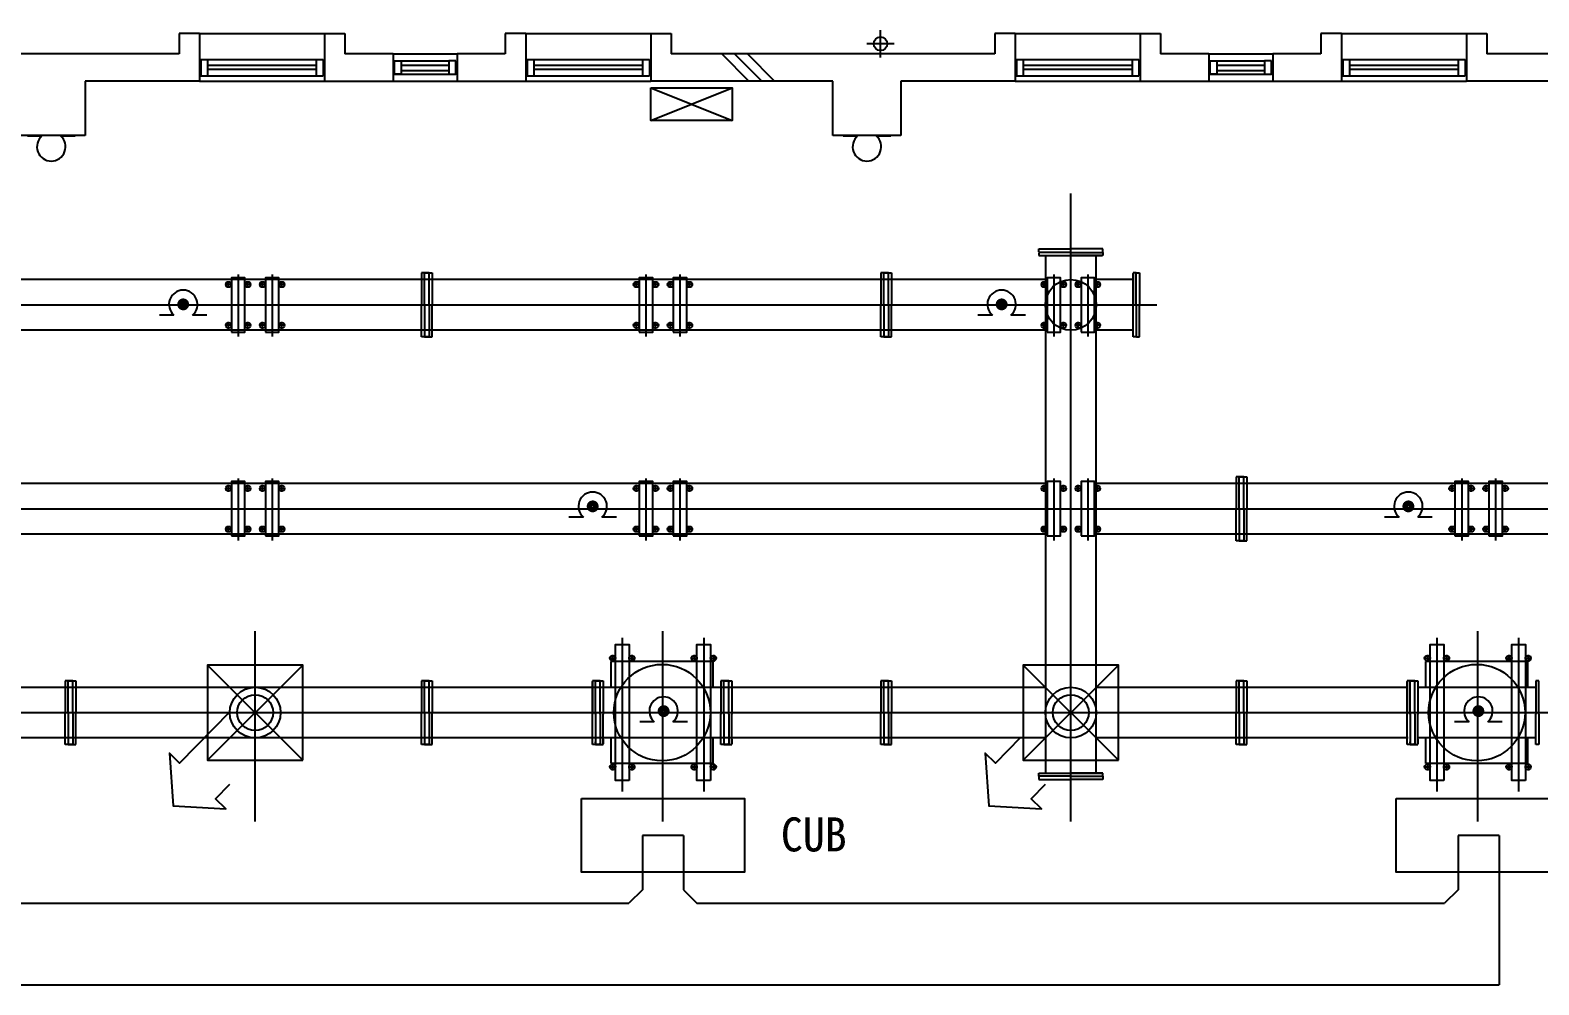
# Model space of a CAD drawing. Header units: millimetres. Extents: x 3254 to 63565, y -370693 to -326973.
# Drawn here: x 41210 to 52308, y -357035 to -350010 of the extents above; entities that cross this region are included whole.
import ezdxf
from ezdxf.enums import TextEntityAlignment as Align

# ---------------------------------------------------------------- set-up
doc = ezdxf.new("R2010")
doc.units = ezdxf.units.MM
doc.layers.add('TZ-BASE', color=253, linetype='Continuous')
doc.styles.get("Standard").update_dxf_attribs({"font": 'GulimChe.ttf'})

msp = doc.modelspace()

# ---------------------------------------------------------------- linework, layer by layer
at = {"layer": 'TZ-BASE'}
for p, q in [((47465.1, -350209.8), (47465.1, -350009.8)), ((42455.1, -350034.8), (42305.1, -350034.8)), ((42305.1, -350034.8), (42305.1, -350184.8)), ((42455.1, -350034.8), (43375.1, -350034.8)), ((42455.1, -350034.8), (42455.1, -350384.8)), ((43375.1, -350034.8), (43375.1, -350384.8)), ((43375.1, -350034.8), (43525.1, -350034.8)), ((43525.1, -350034.8), (43525.1, -350184.8)), ((44855.1, -350034.8), (44705.1, -350034.8)), ((44705.1, -350034.8), (44705.1, -350184.8)), ((44855.1, -350034.8), (45775.1, -350034.8)), ((44855.1, -350034.8), (44855.1, -350384.8)), ((45775.1, -350034.8), (45775.1, -350384.8)), ((45775.1, -350034.8), (45925.1, -350034.8)), ((45925.1, -350034.8), (45925.1, -350184.8)), ((47565.1, -350109.8), (47365.1, -350109.8)), ((48455.1, -350034.8), (48305.1, -350034.8)), ((48305.1, -350034.8), (48305.1, -350184.8)), ((48455.1, -350034.8), (49375.1, -350034.8)), ((48455.1, -350034.8), (48455.1, -350384.8)), ((49375.1, -350034.8), (49375.1, -350384.8)), ((49375.1, -350034.8), (49525.1, -350034.8)), ((49525.1, -350034.8), (49525.1, -350184.8)), ((50855.1, -350034.8), (50705.1, -350034.8)), ((50705.1, -350034.8), (50705.1, -350184.8)), ((50855.1, -350034.8), (51775.1, -350034.8)), ((50855.1, -350034.8), (50855.1, -350384.8)), ((51775.1, -350034.8), (51775.1, -350384.8)), ((51775.1, -350034.8), (51925.1, -350034.8)), ((51925.1, -350034.8), (51925.1, -350184.8)), ((42305.1, -350184.8), (39925.1, -350184.8)), ((42465.1, -350226.4), (43365.1, -350226.4)), ((42465.1, -350226.4), (42465.1, -350346.4)), ((42515.1, -350226.4), (42515.1, -350346.4)), ((43315.1, -350226.4), (43315.1, -350346.4)), ((43365.1, -350226.4), (43365.1, -350346.4)), ((43880.1, -350184.8), (43525.1, -350184.8)), ((43880.1, -350184.8), (44350.1, -350184.8)), ((43880.1, -350184.8), (43880.1, -350384.8)), ((43890.1, -350234.8), (44290.1, -350234.8)), ((44705.1, -350184.8), (44350.1, -350184.8)), ((44350.1, -350184.8), (44350.1, -350384.8)), ((44865.1, -350226.4), (45765.1, -350226.4)), ((44865.1, -350226.4), (44865.1, -350346.4)), ((44915.1, -350226.4), (44915.1, -350346.4)), ((45715.1, -350226.4), (45715.1, -350346.4)), ((45765.1, -350226.4), (45765.1, -350346.4)), ((48305.1, -350184.8), (45925.1, -350184.8)), ((46296.9, -350184.8), (46496.9, -350384.8)), ((46391.2, -350184.8), (46591.2, -350384.8)), ((46485.5, -350184.8), (46685.5, -350384.8)), ((48465.1, -350226.4), (49365.1, -350226.4)), ((48465.1, -350226.4), (48465.1, -350346.4)), ((48515.1, -350226.4), (48515.1, -350346.4)), ((49315.1, -350226.4), (49315.1, -350346.4)), ((49365.1, -350226.4), (49365.1, -350346.4)), ((49880.1, -350184.8), (49525.1, -350184.8)), ((49880.1, -350184.8), (50350.1, -350184.8)), ((49880.1, -350184.8), (49880.1, -350384.8)), ((49890.1, -350234.8), (50290.1, -350234.8)), ((50705.1, -350184.8), (50350.1, -350184.8)), ((50350.1, -350184.8), (50350.1, -350384.8)), ((50865.1, -350226.4), (51765.1, -350226.4)), ((50865.1, -350226.4), (50865.1, -350346.4)), ((50915.1, -350226.4), (50915.1, -350346.4)), ((51715.1, -350226.4), (51715.1, -350346.4)), ((51765.1, -350226.4), (51765.1, -350346.4)), ((54305.1, -350184.8), (51925.1, -350184.8)), ((42465.1, -350346.4), (43365.1, -350346.4)), ((42515.1, -350268), (43315.1, -350268)), ((42515.1, -350298), (43315.1, -350298)), ((43890.1, -350334.8), (44290.1, -350334.8)), ((43940.1, -350268.2), (44290.1, -350268.2)), ((43940.1, -350306.5), (44290.1, -350306.5)), ((44865.1, -350346.4), (45765.1, -350346.4)), ((44915.1, -350268), (45715.1, -350268)), ((44915.1, -350298), (45715.1, -350298)), ((48465.1, -350346.4), (49365.1, -350346.4)), ((48515.1, -350268), (49315.1, -350268)), ((48515.1, -350298), (49315.1, -350298)), ((49890.1, -350334.8), (50290.1, -350334.8)), ((49940.1, -350268.2), (50290.1, -350268.2)), ((49940.1, -350306.5), (50290.1, -350306.5)), ((50865.1, -350346.4), (51765.1, -350346.4)), ((50915.1, -350268), (51715.1, -350268)), ((50915.1, -350298), (51715.1, -350298)), ((41615.1, -350384.8), (41615.1, -350784.8)), ((42455.1, -350384.8), (41615.1, -350384.8)), ((42455.1, -350384.8), (43375.1, -350384.8)), ((43375.1, -350384.8), (43880.1, -350384.8)), ((43880.1, -350384.8), (44350.1, -350384.8)), ((44350.1, -350384.8), (44855.1, -350384.8)), ((44855.1, -350384.8), (45775.1, -350384.8)), ((47115.1, -350384.8), (45775.1, -350384.8)), ((45775.1, -350674.8), (46375.1, -350434.8)), ((45775.1, -350434.8), (46375.1, -350674.8)), ((47115.1, -350784.8), (47115.1, -350384.8)), ((47615.1, -350384.8), (47615.1, -350784.8)), ((48455.1, -350384.8), (47615.1, -350384.8)), ((48455.1, -350384.8), (49375.1, -350384.8)), ((49375.1, -350384.8), (49880.1, -350384.8)), ((49880.1, -350384.8), (50350.1, -350384.8)), ((50350.1, -350384.8), (50855.1, -350384.8)), ((50855.1, -350384.8), (51775.1, -350384.8)), ((53115.1, -350384.8), (51775.1, -350384.8)), ((41615.1, -350784.8), (41115.1, -350784.8)), ((41190.1, -350788), (41296.6, -350788)), ((41433.6, -350788), (41540.1, -350788)), ((47615.1, -350784.8), (47115.1, -350784.8)), ((47190.1, -350788), (47296.6, -350788)), ((47433.6, -350788), (47540.1, -350788)), ((47433.6, -350788), (47540.1, -350788)), ((48865.1, -355834), (48865.1, -351211.8)), ((48630.1, -351642.1), (48630.1, -351620.1)), ((48630.1, -351620.1), (48865.1, -351620.1)), ((48630.1, -351645.1), (48630.1, -351667.1)), ((48630.1, -351667.1), (48865.1, -351667.1)), ((48630.1, -351667.1), (48865.1, -351667.1)), ((48662.2, -351645.1), (48631.1, -351645.1)), ((48865.1, -351645.1), (48631.1, -351645.1)), ((48635.1, -351667.1), (48865.1, -351667.1)), ((48679.1, -351667.1), (48679.1, -355477.4)), ((49100.1, -351620.1), (48865.1, -351620.1)), ((48865.1, -351645.1), (49099.1, -351645.1)), ((49100.1, -351667.1), (48865.1, -351667.1)), ((48865.1, -351667.1), (49095.1, -351667.1)), ((49051.1, -355477.4), (49051.1, -351667.1)), ((49051.1, -351667.1), (49095.1, -351667.1)), ((49068, -351645.1), (49099.1, -351645.1)), ((49100.1, -351645.1), (49100.1, -351620.1)), ((49100.1, -351645.1), (49100.1, -351667.1)), ((48679.1, -351845.6), (31370.4, -351845.6)), ((42695, -351881.6), (42644.4, -351881.6)), ((42669.7, -351906.9), (42669.7, -351856.3)), ((42740.1, -351807.7), (42740.1, -352265.1)), ((42835.8, -351881.6), (42785.2, -351881.6)), ((42810.5, -351906.9), (42810.5, -351856.3)), ((42945, -351881.6), (42894.4, -351881.6)), ((42919.7, -351906.9), (42919.7, -351856.3)), ((42990.1, -351807.7), (42990.1, -352265.1)), ((43085.8, -351881.6), (43035.2, -351881.6)), ((43060.5, -351906.9), (43060.5, -351856.3)), ((44110.1, -351796.6), (44088.1, -351796.6)), ((44088.1, -351796.6), (44088.1, -352031.6)), ((44110.1, -351806.6), (44110.1, -351797.6)), ((44110.1, -352031.6), (44110.1, -351797.6)), ((44144.1, -351796.6), (44111.1, -351796.6)), ((44111.1, -351796.6), (44144.1, -351796.6)), ((44111.1, -351796.6), (44144.1, -351796.6)), ((44144.1, -351796.6), (44111.1, -351796.6)), ((44145.1, -351796.6), (44167.1, -351796.6)), ((44145.1, -351806.6), (44145.1, -351797.6)), ((44145.1, -352031.6), (44145.1, -351797.6)), ((44167.1, -351796.6), (44167.1, -352031.6)), ((45695, -351881.6), (45644.4, -351881.6)), ((45669.7, -351906.9), (45669.7, -351856.3)), ((45740.1, -351807.7), (45740.1, -352265.1)), ((45835.8, -351881.6), (45785.2, -351881.6)), ((45810.5, -351906.9), (45810.5, -351856.3)), ((45945, -351881.6), (45894.4, -351881.6)), ((45919.7, -351906.9), (45919.7, -351856.3)), ((45990.1, -351807.7), (45990.1, -352265.1)), ((46085.8, -351881.6), (46035.2, -351881.6)), ((46060.5, -351906.9), (46060.5, -351856.3)), ((47489.4, -351796.6), (47467.4, -351796.6)), ((47467.4, -351796.6), (47467.4, -352031.6)), ((47489.4, -351806.6), (47489.4, -351797.6)), ((47489.4, -352031.6), (47489.4, -351797.6)), ((47523.4, -351796.6), (47490.4, -351796.6)), ((47490.4, -351796.6), (47523.4, -351796.6)), ((47490.4, -351796.6), (47523.4, -351796.6)), ((47523.4, -351796.6), (47490.4, -351796.6)), ((47524.4, -351796.6), (47546.4, -351796.6)), ((47524.4, -351806.6), (47524.4, -351797.6)), ((47524.4, -352031.6), (47524.4, -351797.6)), ((47546.4, -351796.6), (47546.4, -352031.6)), ((48695, -351881.6), (48644.4, -351881.6)), ((48669.7, -351906.9), (48669.7, -351856.3)), ((48740.1, -351807.7), (48740.1, -352265.1)), ((48835.8, -351881.6), (48785.2, -351881.6)), ((48810.5, -351906.9), (48810.5, -351856.3)), ((48945, -351881.6), (48894.4, -351881.6)), ((48919.7, -351906.9), (48919.7, -351856.3)), ((48990.1, -351807.7), (48990.1, -352265.1)), ((49085.8, -351881.6), (49035.2, -351881.6)), ((49324.1, -351845.6), (49051.1, -351845.6)), ((49060.5, -351906.9), (49060.5, -351856.3)), ((49324.1, -351796.6), (49324.1, -352031.6)), ((49346.1, -351796.6), (49324.1, -351796.6)), ((49324.1, -352031.6), (49324.1, -351801.6)), ((49324.1, -351845.6), (49324.1, -351801.6)), ((49346.1, -351796.6), (49371.1, -351796.6)), ((49346.1, -352031.6), (49346.1, -351797.6)), ((49346.1, -351828.7), (49346.1, -351797.6)), ((49371.1, -351796.6), (49371.1, -352031.6)), ((12165.1, -352031.6), (49498, -352031.6)), ((42267.3, -352107.2), (42160.8, -352107.2)), ((42510.8, -352107.2), (42404.3, -352107.2)), ((44088.1, -352266.6), (44088.1, -352031.6)), ((44110.1, -352031.6), (44110.1, -352265.6)), ((44145.1, -352031.6), (44145.1, -352265.6)), ((44167.1, -352266.6), (44167.1, -352031.6)), ((47467.4, -352266.6), (47467.4, -352031.6)), ((47489.4, -352031.6), (47489.4, -352265.6)), ((47524.4, -352031.6), (47524.4, -352265.6)), ((47546.4, -352266.6), (47546.4, -352031.6)), ((48287.7, -352107.2), (48181.2, -352107.2)), ((48531.2, -352107.2), (48424.7, -352107.2)), ((49324.1, -352266.6), (49324.1, -352031.6)), ((49324.1, -352266.6), (49324.1, -352031.6)), ((49324.1, -352261.6), (49324.1, -352031.6)), ((49346.1, -352031.6), (49346.1, -352265.6)), ((49371.1, -352266.6), (49371.1, -352031.6)), ((48679.1, -352217.6), (31370.4, -352217.6)), ((42695, -352181.6), (42644.4, -352181.6)), ((42669.7, -352206.9), (42669.7, -352156.3)), ((42835.8, -352181.6), (42785.2, -352181.6)), ((42810.5, -352206.9), (42810.5, -352156.3)), ((42945, -352181.6), (42894.4, -352181.6)), ((42919.7, -352206.9), (42919.7, -352156.3)), ((43085.8, -352181.6), (43035.2, -352181.6)), ((43060.5, -352206.9), (43060.5, -352156.3)), ((45695, -352181.6), (45644.4, -352181.6)), ((45669.7, -352206.9), (45669.7, -352156.3)), ((45835.8, -352181.6), (45785.2, -352181.6)), ((45810.5, -352206.9), (45810.5, -352156.3)), ((45945, -352181.6), (45894.4, -352181.6)), ((45919.7, -352206.9), (45919.7, -352156.3)), ((46085.8, -352181.6), (46035.2, -352181.6)), ((46060.5, -352206.9), (46060.5, -352156.3)), ((48695, -352181.6), (48644.4, -352181.6)), ((48669.7, -352206.9), (48669.7, -352156.3)), ((48835.8, -352181.6), (48785.2, -352181.6)), ((48810.5, -352206.9), (48810.5, -352156.3)), ((48945, -352181.6), (48894.4, -352181.6)), ((48919.7, -352206.9), (48919.7, -352156.3)), ((49085.8, -352181.6), (49035.2, -352181.6)), ((49324.1, -352217.6), (49051.1, -352217.6)), ((49060.5, -352206.9), (49060.5, -352156.3)), ((44110.1, -352266.6), (44088.1, -352266.6)), ((44110.1, -352256.6), (44110.1, -352265.6)), ((44110.1, -352256.6), (44110.1, -352265.6)), ((44144.1, -352266.6), (44111.1, -352266.6)), ((44111.1, -352266.6), (44144.1, -352266.6)), ((44111.1, -352266.6), (44144.1, -352266.6)), ((44144.1, -352266.6), (44111.1, -352266.6)), ((44145.1, -352256.6), (44145.1, -352265.6)), ((44145.1, -352266.6), (44167.1, -352266.6)), ((47489.4, -352266.6), (47467.4, -352266.6)), ((47489.4, -352256.6), (47489.4, -352265.6)), ((47489.4, -352256.6), (47489.4, -352265.6)), ((47523.4, -352266.6), (47490.4, -352266.6)), ((47490.4, -352266.6), (47523.4, -352266.6)), ((47490.4, -352266.6), (47523.4, -352266.6)), ((47523.4, -352266.6), (47490.4, -352266.6)), ((47524.4, -352256.6), (47524.4, -352265.6)), ((47524.4, -352266.6), (47546.4, -352266.6)), ((49346.1, -352266.6), (49324.1, -352266.6)), ((49346.1, -352234.6), (49346.1, -352265.6)), ((49349.1, -352266.6), (49371.1, -352266.6)), ((42740.1, -353307.7), (42740.1, -353765.1)), ((42990.1, -353307.7), (42990.1, -353765.1)), ((45740.1, -353307.7), (45740.1, -353765.1)), ((45990.1, -353307.7), (45990.1, -353765.1)), ((48740.1, -353307.7), (48740.1, -353765.1)), ((48990.1, -353307.7), (48990.1, -353765.1)), ((50103.3, -353296.6), (50081.3, -353296.6)), ((50081.3, -353296.6), (50081.3, -353531.6)), ((50103.3, -353306.6), (50103.3, -353297.6)), ((50103.3, -353531.6), (50103.3, -353297.6)), ((50137.3, -353296.6), (50104.3, -353296.6)), ((50104.3, -353296.6), (50137.3, -353296.6)), ((50104.3, -353296.6), (50137.3, -353296.6)), ((50137.3, -353296.6), (50104.3, -353296.6)), ((50138.3, -353296.6), (50160.3, -353296.6)), ((50138.3, -353306.6), (50138.3, -353297.6)), ((50138.3, -353531.6), (50138.3, -353297.6)), ((50160.3, -353296.6), (50160.3, -353531.6)), ((51740.1, -353307.7), (51740.1, -353765.1)), ((51990.1, -353307.7), (51990.1, -353765.1)), ((48679.1, -353345.6), (37370.4, -353345.6)), ((42695, -353381.6), (42644.4, -353381.6)), ((42669.7, -353406.9), (42669.7, -353356.3)), ((42835.8, -353381.6), (42785.2, -353381.6)), ((42810.5, -353406.9), (42810.5, -353356.3)), ((42945, -353381.6), (42894.4, -353381.6)), ((42919.7, -353406.9), (42919.7, -353356.3)), ((43085.8, -353381.6), (43035.2, -353381.6)), ((43060.5, -353406.9), (43060.5, -353356.3)), ((45695, -353381.6), (45644.4, -353381.6)), ((45669.7, -353406.9), (45669.7, -353356.3)), ((45835.8, -353381.6), (45785.2, -353381.6)), ((45810.5, -353406.9), (45810.5, -353356.3)), ((45945, -353381.6), (45894.4, -353381.6)), ((45919.7, -353406.9), (45919.7, -353356.3)), ((46085.8, -353381.6), (46035.2, -353381.6)), ((46060.5, -353406.9), (46060.5, -353356.3)), ((48695, -353381.6), (48644.4, -353381.6)), ((48669.7, -353406.9), (48669.7, -353356.3)), ((48835.8, -353381.6), (48785.2, -353381.6)), ((48810.5, -353406.9), (48810.5, -353356.3)), ((48945, -353381.6), (48894.4, -353381.6)), ((48919.7, -353406.9), (48919.7, -353356.3)), ((49085.8, -353381.6), (49035.2, -353381.6)), ((54679.1, -353345.6), (49051.1, -353345.6)), ((49060.5, -353406.9), (49060.5, -353356.3)), ((51695, -353381.6), (51644.4, -353381.6)), ((51669.7, -353406.9), (51669.7, -353356.3)), ((51835.8, -353381.6), (51785.2, -353381.6)), ((51810.5, -353406.9), (51810.5, -353356.3)), ((51945, -353381.6), (51894.4, -353381.6)), ((51919.7, -353406.9), (51919.7, -353356.3)), ((52085.8, -353381.6), (52035.2, -353381.6)), ((52060.5, -353406.9), (52060.5, -353356.3)), ((18120.2, -353531.6), (55478.5, -353531.6)), ((50081.3, -353766.6), (50081.3, -353531.6)), ((50103.3, -353531.6), (50103.3, -353765.6)), ((50138.3, -353531.6), (50138.3, -353765.6)), ((50160.3, -353766.6), (50160.3, -353531.6)), ((42669.7, -353706.9), (42669.7, -353656.3)), ((42810.5, -353706.9), (42810.5, -353656.3)), ((42919.7, -353706.9), (42919.7, -353656.3)), ((43060.5, -353706.9), (43060.5, -353656.3)), ((45279.4, -353593.6), (45172.9, -353593.6)), ((45522.9, -353593.6), (45416.4, -353593.6)), ((45669.7, -353706.9), (45669.7, -353656.3)), ((45810.5, -353706.9), (45810.5, -353656.3)), ((45919.7, -353706.9), (45919.7, -353656.3)), ((46060.5, -353706.9), (46060.5, -353656.3)), ((48669.7, -353706.9), (48669.7, -353656.3)), ((48810.5, -353706.9), (48810.5, -353656.3)), ((48919.7, -353706.9), (48919.7, -353656.3)), ((49060.5, -353706.9), (49060.5, -353656.3)), ((51279.4, -353593.6), (51172.9, -353593.6)), ((51522.9, -353593.6), (51416.4, -353593.6)), ((51669.7, -353706.9), (51669.7, -353656.3)), ((51810.5, -353706.9), (51810.5, -353656.3)), ((51919.7, -353706.9), (51919.7, -353656.3)), ((52060.5, -353706.9), (52060.5, -353656.3)), ((48679.1, -353717.6), (37370.4, -353717.6)), ((42695, -353681.6), (42644.4, -353681.6)), ((42835.8, -353681.6), (42785.2, -353681.6)), ((42945, -353681.6), (42894.4, -353681.6)), ((43085.8, -353681.6), (43035.2, -353681.6)), ((45695, -353681.6), (45644.4, -353681.6)), ((45835.8, -353681.6), (45785.2, -353681.6)), ((45945, -353681.6), (45894.4, -353681.6)), ((46085.8, -353681.6), (46035.2, -353681.6)), ((48695, -353681.6), (48644.4, -353681.6)), ((48835.8, -353681.6), (48785.2, -353681.6)), ((48945, -353681.6), (48894.4, -353681.6)), ((49085.8, -353681.6), (49035.2, -353681.6)), ((54679.1, -353717.6), (49051.1, -353717.6)), ((50103.3, -353766.6), (50081.3, -353766.6)), ((50103.3, -353756.6), (50103.3, -353765.6)), ((50103.3, -353756.6), (50103.3, -353765.6)), ((50137.3, -353766.6), (50104.3, -353766.6)), ((50104.3, -353766.6), (50137.3, -353766.6)), ((50104.3, -353766.6), (50137.3, -353766.6)), ((50137.3, -353766.6), (50104.3, -353766.6)), ((50138.3, -353756.6), (50138.3, -353765.6)), ((50138.3, -353766.6), (50160.3, -353766.6)), ((51695, -353681.6), (51644.4, -353681.6)), ((51835.8, -353681.6), (51785.2, -353681.6)), ((51945, -353681.6), (51894.4, -353681.6)), ((52085.8, -353681.6), (52035.2, -353681.6)), ((42865.1, -355834), (42865.1, -354432.8)), ((45865.1, -355834), (45865.1, -354432.8)), ((51858.4, -355834), (51858.4, -354432.8)), ((45565.1, -354481.6), (45565.1, -355611.7)), ((46165.1, -354481.6), (46165.1, -355611.7)), ((51558.4, -354481.6), (51558.4, -355611.7)), ((52158.4, -354481.6), (52158.4, -355611.7)), ((45469.4, -354631.6), (45520, -354631.6)), ((46233.4, -354656.6), (45483.4, -354656.6)), ((45483.4, -354845.6), (45483.4, -354656.6)), ((45494.7, -354606.3), (45494.7, -354656.9)), ((45610.2, -354631.6), (45660.8, -354631.6)), ((45635.5, -354606.3), (45635.5, -354656.9)), ((46069.4, -354631.6), (46120, -354631.6)), ((46094.7, -354606.3), (46094.7, -354656.9)), ((46210.2, -354631.6), (46260.8, -354631.6)), ((46233.4, -354845.6), (46233.4, -354656.6)), ((46235.5, -354606.3), (46235.5, -354656.9)), ((51462.6, -354631.6), (51513.3, -354631.6)), ((52226.6, -354656.6), (51476.6, -354656.6)), ((51476.6, -354845.6), (51476.6, -354656.6)), ((51488, -354606.3), (51488, -354656.9)), ((51603.5, -354631.6), (51654.1, -354631.6)), ((51628.8, -354606.3), (51628.8, -354656.9)), ((52062.6, -354631.6), (52113.3, -354631.6)), ((52088, -354606.3), (52088, -354656.9)), ((52203.5, -354631.6), (52254.1, -354631.6)), ((52226.6, -354845.6), (52226.6, -354656.6)), ((52228.8, -354606.3), (52228.8, -354656.9)), ((43215.1, -354681.6), (42515.1, -355381.6)), ((43215.1, -355381.6), (42515.1, -354681.6)), ((43215.1, -354681.6), (42515.1, -355381.6)), ((43215.1, -355381.6), (42515.1, -354681.6)), ((49215.1, -354681.6), (48515.1, -355381.6)), ((49215.1, -355381.6), (48515.1, -354681.6)), ((49215.1, -354681.6), (48515.1, -355381.6)), ((49215.1, -355381.6), (48515.1, -354681.6)), ((48679.1, -354845.6), (40370.4, -354845.6)), ((41489.4, -354796.6), (41467.4, -354796.6)), ((41467.4, -354796.6), (41467.4, -355031.6)), ((41489.4, -354806.6), (41489.4, -354797.6)), ((41489.4, -355031.6), (41489.4, -354797.6)), ((41523.4, -354796.6), (41490.4, -354796.6)), ((41490.4, -354796.6), (41523.4, -354796.6)), ((41490.4, -354796.6), (41523.4, -354796.6)), ((41523.4, -354796.6), (41490.4, -354796.6)), ((41524.4, -354796.6), (41546.4, -354796.6)), ((41524.4, -354806.6), (41524.4, -354797.6)), ((41524.4, -355031.6), (41524.4, -354797.6)), ((41546.4, -354796.6), (41546.4, -355031.6)), ((44110.1, -354796.6), (44088.1, -354796.6)), ((44088.1, -354796.6), (44088.1, -355031.6)), ((44110.1, -354806.6), (44110.1, -354797.6)), ((44110.1, -355031.6), (44110.1, -354797.6)), ((44144.1, -354796.6), (44111.1, -354796.6)), ((44111.1, -354796.6), (44144.1, -354796.6)), ((44111.1, -354796.6), (44144.1, -354796.6)), ((44144.1, -354796.6), (44111.1, -354796.6)), ((44145.1, -354796.6), (44167.1, -354796.6)), ((44145.1, -354806.6), (44145.1, -354797.6)), ((44145.1, -355031.6), (44145.1, -354797.6)), ((44167.1, -354796.6), (44167.1, -355031.6)), ((45346.4, -354796.6), (45346.4, -355042.1)), ((45368.4, -354796.6), (45346.4, -354796.6)), ((45346.4, -355042.1), (45346.4, -354801.6)), ((45368.4, -354806.6), (45368.4, -354797.6)), ((45368.4, -355042.1), (45368.4, -354797.6)), ((45402.4, -354796.6), (45369.4, -354796.6)), ((45369.4, -354796.6), (45402.4, -354796.6)), ((45403.4, -354796.6), (45425.4, -354796.6)), ((45403.4, -354839.2), (45403.4, -354797.6)), ((45403.4, -354797.6), (45403.4, -354806.6)), ((45403.4, -354797.6), (45403.4, -354806.6)), ((45403.4, -355042.1), (45403.4, -354797.6)), ((45425.4, -354796.6), (45425.4, -355042.1)), ((45425.4, -354801.6), (45425.4, -355042.1)), ((46291.4, -354845.6), (45425.4, -354845.6)), ((46313.4, -354796.6), (46291.4, -354796.6)), ((46291.4, -354796.6), (46291.4, -355042.1)), ((46313.4, -354806.6), (46313.4, -354797.6)), ((46313.4, -355042.1), (46313.4, -354797.6)), ((46314.4, -354796.6), (46347.4, -354796.6)), ((46347.4, -354796.6), (46314.4, -354796.6)), ((46348.4, -354796.6), (46370.4, -354796.6)), ((46348.4, -354797.6), (46348.4, -354806.6)), ((46348.4, -354797.6), (46348.4, -354806.6)), ((46348.4, -354839.2), (46348.4, -354797.6)), ((46348.4, -355042.1), (46348.4, -354797.6)), ((46370.4, -354796.6), (46370.4, -355042.1)), ((46370.4, -354796.6), (46370.4, -355042.1)), ((46370.4, -354801.6), (46370.4, -355042.1)), ((47489.4, -354796.6), (47467.4, -354796.6)), ((47467.4, -354796.6), (47467.4, -355031.6)), ((47489.4, -354806.6), (47489.4, -354797.6)), ((47489.4, -355031.6), (47489.4, -354797.6)), ((47523.4, -354796.6), (47490.4, -354796.6)), ((47490.4, -354796.6), (47523.4, -354796.6)), ((47490.4, -354796.6), (47523.4, -354796.6)), ((47523.4, -354796.6), (47490.4, -354796.6)), ((47524.4, -354796.6), (47546.4, -354796.6)), ((47524.4, -354806.6), (47524.4, -354797.6)), ((47524.4, -355031.6), (47524.4, -354797.6)), ((47546.4, -354796.6), (47546.4, -355031.6)), ((51346.4, -354845.6), (49051.1, -354845.6)), ((50103.3, -354796.6), (50081.3, -354796.6)), ((50081.3, -354796.6), (50081.3, -355031.6)), ((50103.3, -354806.6), (50103.3, -354797.6)), ((50103.3, -355031.6), (50103.3, -354797.6)), ((50137.3, -354796.6), (50104.3, -354796.6)), ((50104.3, -354796.6), (50137.3, -354796.6)), ((50104.3, -354796.6), (50137.3, -354796.6)), ((50137.3, -354796.6), (50104.3, -354796.6)), ((50138.3, -354796.6), (50160.3, -354796.6)), ((50138.3, -354806.6), (50138.3, -354797.6)), ((50138.3, -355031.6), (50138.3, -354797.6)), ((50160.3, -354796.6), (50160.3, -355031.6)), ((51339.6, -354796.6), (51339.6, -355042.1)), ((51361.6, -354796.6), (51339.6, -354796.6)), ((51339.6, -355042.1), (51339.6, -354801.6)), ((51361.6, -354806.6), (51361.6, -354797.6)), ((51361.6, -355042.1), (51361.6, -354797.6)), ((51395.6, -354796.6), (51362.6, -354796.6)), ((51362.6, -354796.6), (51395.6, -354796.6)), ((51396.6, -354796.6), (51418.6, -354796.6)), ((51396.6, -354839.2), (51396.6, -354797.6)), ((51396.6, -354797.6), (51396.6, -354806.6)), ((51396.6, -354797.6), (51396.6, -354806.6)), ((51396.6, -355042.1), (51396.6, -354797.6)), ((51418.6, -354796.6), (51418.6, -355042.1)), ((51418.6, -354801.6), (51418.6, -355042.1)), ((52284.6, -354845.6), (51418.6, -354845.6)), ((52306.6, -354796.6), (52284.6, -354796.6)), ((52284.6, -354796.6), (52284.6, -355042.1)), ((52306.6, -354806.6), (52306.6, -354797.6)), ((52306.6, -355042.1), (52306.6, -354797.6)), ((12165.1, -355031.6), (55478.5, -355031.6)), ((41467.4, -355266.6), (41467.4, -355031.6)), ((41489.4, -355031.6), (41489.4, -355265.6)), ((41524.4, -355031.6), (41524.4, -355265.6)), ((41546.4, -355266.6), (41546.4, -355031.6)), ((42600.3, -355031.6), (43140, -355031.6)), ((44088.1, -355266.6), (44088.1, -355031.6)), ((44110.1, -355031.6), (44110.1, -355265.6)), ((44145.1, -355031.6), (44145.1, -355265.6)), ((44167.1, -355266.6), (44167.1, -355031.6)), ((45346.4, -355256.1), (45346.4, -355031.6)), ((45346.4, -355266.6), (45346.4, -355042.1)), ((45368.4, -355031.6), (45368.4, -355255.1)), ((45368.4, -355042.1), (45368.4, -355265.6)), ((45403.4, -355042.1), (45403.4, -355265.6)), ((45425.4, -355266.6), (45425.4, -355042.1)), ((45425.4, -355266.6), (45425.4, -355042.1)), ((45801.2, -355100.2), (45694.7, -355100.2)), ((46044.7, -355100.2), (45938.2, -355100.2)), ((46291.4, -355266.6), (46291.4, -355042.1)), ((46313.4, -355042.1), (46313.4, -355265.6)), ((46348.4, -355042.1), (46348.4, -355265.6)), ((46370.4, -355266.6), (46370.4, -355042.1)), ((47467.4, -355266.6), (47467.4, -355031.6)), ((47489.4, -355031.6), (47489.4, -355265.6)), ((47524.4, -355031.6), (47524.4, -355265.6)), ((47546.4, -355266.6), (47546.4, -355031.6)), ((48600.3, -355031.6), (49140, -355031.6)), ((50081.3, -355266.6), (50081.3, -355031.6)), ((50103.3, -355031.6), (50103.3, -355265.6)), ((50138.3, -355031.6), (50138.3, -355265.6)), ((50160.3, -355266.6), (50160.3, -355031.6)), ((51339.6, -355256.1), (51339.6, -355031.6)), ((51339.6, -355266.6), (51339.6, -355042.1)), ((51361.6, -355031.6), (51361.6, -355255.1)), ((51361.6, -355042.1), (51361.6, -355265.6)), ((51396.6, -355042.1), (51396.6, -355265.6)), ((51418.6, -355266.6), (51418.6, -355042.1)), ((51418.6, -355266.6), (51418.6, -355042.1)), ((51794.5, -355100.2), (51688, -355100.2)), ((52038, -355100.2), (51931.5, -355100.2)), ((52284.6, -355266.6), (52284.6, -355042.1)), ((52306.6, -355042.1), (52306.6, -355265.6)), ((48679.1, -355217.6), (40370.4, -355217.6)), ((46291.4, -355217.6), (45425.4, -355217.6)), ((45425.4, -355227.1), (45425.4, -355261.6)), ((45483.4, -355406.6), (45483.4, -355217.6)), ((46233.4, -355406.6), (46233.4, -355217.6)), ((46370.4, -355227.1), (46370.4, -355261.6)), ((51346.4, -355217.6), (49051.1, -355217.6)), ((52284.6, -355217.6), (51418.6, -355217.6)), ((51418.6, -355227.1), (51418.6, -355261.6)), ((51476.6, -355406.6), (51476.6, -355217.6)), ((52226.6, -355406.6), (52226.6, -355217.6)), ((41489.4, -355266.6), (41467.4, -355266.6)), ((41489.4, -355256.6), (41489.4, -355265.6)), ((41489.4, -355256.6), (41489.4, -355265.6)), ((41523.4, -355266.6), (41490.4, -355266.6)), ((41490.4, -355266.6), (41523.4, -355266.6)), ((41490.4, -355266.6), (41523.4, -355266.6)), ((41523.4, -355266.6), (41490.4, -355266.6)), ((41524.4, -355256.6), (41524.4, -355265.6)), ((41524.4, -355266.6), (41546.4, -355266.6)), ((44110.1, -355266.6), (44088.1, -355266.6)), ((44110.1, -355256.6), (44110.1, -355265.6)), ((44110.1, -355256.6), (44110.1, -355265.6)), ((44144.1, -355266.6), (44111.1, -355266.6)), ((44111.1, -355266.6), (44144.1, -355266.6)), ((44111.1, -355266.6), (44144.1, -355266.6)), ((44144.1, -355266.6), (44111.1, -355266.6)), ((44145.1, -355256.6), (44145.1, -355265.6)), ((44145.1, -355266.6), (44167.1, -355266.6)), ((45368.4, -355266.6), (45346.4, -355266.6)), ((45368.4, -355234.5), (45368.4, -355255.1)), ((45368.4, -355246.1), (45368.4, -355255.1)), ((45368.4, -355255.1), (45368.4, -355246.1)), ((45368.4, -355256.6), (45368.4, -355265.6)), ((45402.4, -355266.6), (45369.4, -355266.6)), ((45369.4, -355266.6), (45402.4, -355266.6)), ((45403.4, -355234.5), (45403.4, -355265.6)), ((45403.4, -355265.6), (45403.4, -355256.6)), ((45403.4, -355265.6), (45403.4, -355256.6)), ((45403.4, -355266.6), (45425.4, -355266.6)), ((46313.4, -355266.6), (46291.4, -355266.6)), ((46313.4, -355256.6), (46313.4, -355265.6)), ((46314.4, -355266.6), (46347.4, -355266.6)), ((46347.4, -355266.6), (46314.4, -355266.6)), ((46348.4, -355245), (46348.4, -355265.6)), ((46348.4, -355265.6), (46348.4, -355256.6)), ((46348.4, -355265.6), (46348.4, -355256.6)), ((46348.4, -355266.6), (46370.4, -355266.6)), ((47489.4, -355266.6), (47467.4, -355266.6)), ((47489.4, -355256.6), (47489.4, -355265.6)), ((47489.4, -355256.6), (47489.4, -355265.6)), ((47523.4, -355266.6), (47490.4, -355266.6)), ((47490.4, -355266.6), (47523.4, -355266.6)), ((47490.4, -355266.6), (47523.4, -355266.6)), ((47523.4, -355266.6), (47490.4, -355266.6)), ((47524.4, -355256.6), (47524.4, -355265.6)), ((47524.4, -355266.6), (47546.4, -355266.6)), ((50103.3, -355266.6), (50081.3, -355266.6)), ((50103.3, -355256.6), (50103.3, -355265.6)), ((50103.3, -355256.6), (50103.3, -355265.6)), ((50137.3, -355266.6), (50104.3, -355266.6)), ((50104.3, -355266.6), (50137.3, -355266.6)), ((50104.3, -355266.6), (50137.3, -355266.6)), ((50137.3, -355266.6), (50104.3, -355266.6)), ((50138.3, -355256.6), (50138.3, -355265.6)), ((50138.3, -355266.6), (50160.3, -355266.6)), ((51361.6, -355266.6), (51339.6, -355266.6)), ((51361.6, -355234.5), (51361.6, -355255.1)), ((51361.6, -355246.1), (51361.6, -355255.1)), ((51361.6, -355255.1), (51361.6, -355246.1)), ((51361.6, -355256.6), (51361.6, -355265.6)), ((51395.6, -355266.6), (51362.6, -355266.6)), ((51362.6, -355266.6), (51395.6, -355266.6)), ((51396.6, -355234.5), (51396.6, -355265.6)), ((51396.6, -355265.6), (51396.6, -355256.6)), ((51396.6, -355265.6), (51396.6, -355256.6)), ((51396.6, -355266.6), (51418.6, -355266.6)), ((52306.6, -355266.6), (52284.6, -355266.6)), ((52306.6, -355256.6), (52306.6, -355265.6)), ((45469.4, -355431.6), (45520, -355431.6)), ((46233.4, -355406.6), (45483.4, -355406.6)), ((45494.7, -355406.3), (45494.7, -355456.9)), ((45610.2, -355431.6), (45660.8, -355431.6)), ((45635.5, -355406.3), (45635.5, -355456.9)), ((46069.4, -355431.6), (46120, -355431.6)), ((46094.7, -355406.3), (46094.7, -355456.9)), ((46210.2, -355431.6), (46260.8, -355431.6)), ((46235.5, -355406.3), (46235.5, -355456.9)), ((51462.6, -355431.6), (51513.3, -355431.6)), ((52226.6, -355406.6), (51476.6, -355406.6)), ((51488, -355406.3), (51488, -355456.9)), ((51603.5, -355431.6), (51654.1, -355431.6)), ((51628.8, -355406.3), (51628.8, -355456.9)), ((52062.6, -355431.6), (52113.3, -355431.6)), ((52088, -355406.3), (52088, -355456.9)), ((52203.5, -355431.6), (52254.1, -355431.6)), ((52228.8, -355406.3), (52228.8, -355456.9)), ((48630.1, -355499.4), (48630.1, -355477.4)), ((48630.1, -355477.4), (48865.1, -355477.4)), ((48630.1, -355477.4), (48865.1, -355477.4)), ((48630.1, -355502.4), (48630.1, -355524.4)), ((48630.1, -355524.4), (48865.1, -355524.4)), ((48662.2, -355499.4), (48631.1, -355499.4)), ((48865.1, -355499.4), (48631.1, -355499.4)), ((48635.1, -355477.4), (48865.1, -355477.4)), ((49100.1, -355477.4), (48865.1, -355477.4)), ((48865.1, -355477.4), (49095.1, -355477.4)), ((48865.1, -355499.4), (49099.1, -355499.4)), ((49100.1, -355524.4), (48865.1, -355524.4)), ((49051.1, -355477.4), (49095.1, -355477.4)), ((49068, -355499.4), (49099.1, -355499.4)), ((49100.1, -355499.4), (49100.1, -355477.4)), ((49100.1, -355499.4), (49100.1, -355524.4)), ((45715.1, -355934.8), (45715.1, -356334.8)), ((46015.1, -355934.8), (45715.1, -355934.8)), ((46015.1, -355934.8), (46015.1, -356334.8)), ((51715.1, -355934.8), (51715.1, -356334.8)), ((52015.1, -355934.8), (51715.1, -355934.8)), ((52015.1, -355934.8), (52015.1, -357034.8)), ((45715.1, -356334.8), (45615, -356434.8)), ((46015.1, -356334.8), (46114.4, -356434.8)), ((51715.1, -356334.8), (51615, -356434.8)), ((40114.4, -356434.8), (45615, -356434.8)), ((46114.4, -356434.8), (51615, -356434.8)), ((17141.6, -357034.8), (52015.1, -357034.8))]:
    msp.add_line(p, q, dxfattribs=at)
for points in [[(43890.1, -350234.8), (43940.1, -350234.8), (43940.1, -350334.8), (43890.1, -350334.8)], [(44340.1, -350234.8), (44290.1, -350234.8), (44290.1, -350334.8), (44340.1, -350334.8)], [(49890.1, -350234.8), (49940.1, -350234.8), (49940.1, -350334.8), (49890.1, -350334.8)], [(50340.1, -350234.8), (50290.1, -350234.8), (50290.1, -350334.8), (50340.1, -350334.8)], [(45775.1, -350434.8), (46375.1, -350434.8), (46375.1, -350674.8), (45775.1, -350674.8)], [(42690.1, -352231.6), (42790.1, -352231.6), (42790.1, -351831.6), (42690.1, -351831.6)], [(42940.1, -352231.6), (43040.1, -352231.6), (43040.1, -351831.6), (42940.1, -351831.6)], [(45690.1, -352231.6), (45790.1, -352231.6), (45790.1, -351831.6), (45690.1, -351831.6)], [(45940.1, -352231.6), (46040.1, -352231.6), (46040.1, -351831.6), (45940.1, -351831.6)], [(48690.1, -352231.6), (48790.1, -352231.6), (48790.1, -351831.6), (48690.1, -351831.6)], [(48940.1, -352231.6), (49040.1, -352231.6), (49040.1, -351831.6), (48940.1, -351831.6)], [(42690.1, -353731.6), (42790.1, -353731.6), (42790.1, -353331.6), (42690.1, -353331.6)], [(42940.1, -353731.6), (43040.1, -353731.6), (43040.1, -353331.6), (42940.1, -353331.6)], [(45690.1, -353731.6), (45790.1, -353731.6), (45790.1, -353331.6), (45690.1, -353331.6)], [(45940.1, -353731.6), (46040.1, -353731.6), (46040.1, -353331.6), (45940.1, -353331.6)], [(48690.1, -353731.6), (48790.1, -353731.6), (48790.1, -353331.6), (48690.1, -353331.6)], [(48940.1, -353731.6), (49040.1, -353731.6), (49040.1, -353331.6), (48940.1, -353331.6)], [(51690.1, -353731.6), (51790.1, -353731.6), (51790.1, -353331.6), (51690.1, -353331.6)], [(51940.1, -353731.6), (52040.1, -353731.6), (52040.1, -353331.6), (51940.1, -353331.6)], [(45615.1, -355531.6), (45515.1, -355531.6), (45515.1, -354531.6), (45615.1, -354531.6)], [(46215.1, -355531.6), (46115.1, -355531.6), (46115.1, -354531.6), (46215.1, -354531.6)], [(51608.4, -355531.6), (51508.4, -355531.6), (51508.4, -354531.6), (51608.4, -354531.6)], [(52208.4, -355531.6), (52108.4, -355531.6), (52108.4, -354531.6), (52208.4, -354531.6)], [(43215.1, -355381.6), (43215.1, -354681.6), (42515.1, -354681.6), (42515.1, -355381.6)], [(43215.1, -355381.6), (43215.1, -354681.6), (42515.1, -354681.6), (42515.1, -355381.6)], [(49215.1, -355381.6), (49215.1, -354681.6), (48515.1, -354681.6), (48515.1, -355381.6)], [(49215.1, -355381.6), (49215.1, -354681.6), (48515.1, -354681.6), (48515.1, -355381.6)], [(45265.1, -355664.8), (46465.1, -355664.8), (46465.1, -356204.8), (45265.1, -356204.8)], [(51258.4, -355664.8), (52458.4, -355664.8), (52458.4, -356204.8), (51258.4, -356204.8)]]:
    msp.add_lwpolyline(points, close=True, dxfattribs=at)
at = {"layer": 'TZ-BASE', "const_width": 41.4}
for points in [[(42312.8, -352027.7, -1), (42358.8, -352027.7, -1)], [(48333.2, -352027.7, -1), (48379.2, -352027.7, -1)], [(45324.9, -353514, -1), (45370.9, -353514, -1)], [(51324.9, -353514, -1), (51370.9, -353514, -1)], [(45846.7, -355020.6, -1), (45892.7, -355020.6, -1)], [(51840, -355020.6, -1), (51885.9, -355020.6, -1)]]:
    msp.add_lwpolyline(points, format="xyb", close=True, dxfattribs=at)
at = {"layer": 'TZ-BASE'}
for points in [[(42679.1, -355027.1), (42309.8, -355402.8), (42234.2, -355329.3), (42262.8, -355717.2), (42649.3, -355740.2), (42573.7, -355666.7), (42679.1, -355558.5)], [(48491.9, -355217.6), (48309.8, -355402.8), (48234.2, -355329.3), (48262.8, -355717.2), (48649.3, -355740.2), (48573.7, -355666.7), (48679.1, -355558.5)]]:
    msp.add_lwpolyline(points, dxfattribs=at)
for centre, radius in [((47465.1, -350109.8), 50), ((42669.7, -351881.6), 20.4), ((42810.5, -351881.6), 20.4), ((42919.7, -351881.6), 20.4), ((43060.5, -351881.6), 20.4), ((45669.7, -351881.6), 20.4), ((45810.5, -351881.6), 20.4), ((45919.7, -351881.6), 20.4), ((46060.5, -351881.6), 20.4), ((48669.7, -351881.6), 20.4), ((48865.1, -352031.6), 186.7), ((48810.5, -351881.6), 20.4), ((48919.7, -351881.6), 20.4), ((49060.5, -351881.6), 20.4), ((42669.7, -352181.6), 20.4), ((42810.5, -352181.6), 20.4), ((42919.7, -352181.6), 20.4), ((43060.5, -352181.6), 20.4), ((45669.7, -352181.6), 20.4), ((45810.5, -352181.6), 20.4), ((45919.7, -352181.6), 20.4), ((46060.5, -352181.6), 20.4), ((48669.7, -352181.6), 20.4), ((48810.5, -352181.6), 20.4), ((48919.7, -352181.6), 20.4), ((49060.5, -352181.6), 20.4), ((42669.7, -353381.6), 20.4), ((42810.5, -353381.6), 20.4), ((42919.7, -353381.6), 20.4), ((43060.5, -353381.6), 20.4), ((45669.7, -353381.6), 20.4), ((45810.5, -353381.6), 20.4), ((45919.7, -353381.6), 20.4), ((46060.5, -353381.6), 20.4), ((48669.7, -353381.6), 20.4), ((48810.5, -353381.6), 20.4), ((48919.7, -353381.6), 20.4), ((49060.5, -353381.6), 20.4), ((51669.7, -353381.6), 20.4), ((51810.5, -353381.6), 20.4), ((51919.7, -353381.6), 20.4), ((52060.5, -353381.6), 20.4), ((42669.7, -353681.6), 20.4), ((42810.5, -353681.6), 20.4), ((42919.7, -353681.6), 20.4), ((43060.5, -353681.6), 20.4), ((45669.7, -353681.6), 20.4), ((45810.5, -353681.6), 20.4), ((45919.7, -353681.6), 20.4), ((46060.5, -353681.6), 20.4), ((48669.7, -353681.6), 20.4), ((48810.5, -353681.6), 20.4), ((48919.7, -353681.6), 20.4), ((49060.5, -353681.6), 20.4), ((51669.7, -353681.6), 20.4), ((51810.5, -353681.6), 20.4), ((51919.7, -353681.6), 20.4), ((52060.5, -353681.6), 20.4), ((45494.7, -354631.6), 20.4), ((45635.5, -354631.6), 20.4), ((46094.7, -354631.6), 20.4), ((46235.5, -354631.6), 20.4), ((51488, -354631.6), 20.4), ((51628.8, -354631.6), 20.4), ((52088, -354631.6), 20.4), ((52228.8, -354631.6), 20.4), ((45858.4, -355031.6), 355), ((51851.6, -355031.6), 355), ((42865.1, -355031.6), 186.7), ((48865.1, -355031.6), 186.7), ((42865.1, -355031.6), 131.7), ((48865.1, -355031.6), 131.7), ((45494.7, -355431.6), 20.4), ((45635.5, -355431.6), 20.4), ((46094.7, -355431.6), 20.4), ((46235.5, -355431.6), 20.4), ((51488, -355431.6), 20.4), ((51628.8, -355431.6), 20.4), ((52088, -355431.6), 20.4), ((52228.8, -355431.6), 20.4)]:
    msp.add_circle(centre, radius, dxfattribs=at)
for centre, radius, start, end in [((41365.1, -350867.6), 105, 130.72175, 49.27825), ((47365.1, -350867.6), 105, 130.72175, 49.27825), ((44111.1, -351797.6), 1, 90, 180), ((44111.1, -351797.6), 1, 90, 180), ((44144.1, -351797.6), 1, 0, 90), ((44144.1, -351797.6), 1, 0, 90), ((47490.4, -351797.6), 1, 90, 180), ((47490.4, -351797.6), 1, 90, 180), ((47523.4, -351797.6), 1, 0, 90), ((47523.4, -351797.6), 1, 0, 90), ((42335.8, -352027.7), 105, 310.72175, 229.27825), ((42335.8, -352027.7), 29.7, 0, 180), ((42335.8, -352027.7), 29.7, 0, 180), ((48356.2, -352027.7), 105, 310.72175, 229.27825), ((48356.2, -352027.7), 29.7, 0, 180), ((48356.2, -352027.7), 29.7, 0, 180), ((42335.8, -352027.7), 29.7, 180, 0), ((42335.8, -352027.7), 29.7, 180, 0), ((48356.2, -352027.7), 29.7, 180, 0), ((48356.2, -352027.7), 29.7, 180, 0), ((44111.1, -352265.6), 1, 180, 270), ((44111.1, -352265.6), 1, 180, 270), ((44111.1, -352265.6), 1, 180, 270), ((44111.1, -352265.6), 1, 180, 270), ((44144.1, -352265.6), 1, 270, 0), ((44144.1, -352265.6), 1, 270, 0), ((47490.4, -352265.6), 1, 180, 270), ((47490.4, -352265.6), 1, 180, 270), ((47490.4, -352265.6), 1, 180, 270), ((47490.4, -352265.6), 1, 180, 270), ((47523.4, -352265.6), 1, 270, 0), ((47523.4, -352265.6), 1, 270, 0), ((50104.3, -353297.6), 1, 90, 180), ((50104.3, -353297.6), 1, 90, 180), ((50137.3, -353297.6), 1, 0, 90), ((50137.3, -353297.6), 1, 0, 90), ((45347.9, -353514), 105, 310.72175, 229.27825), ((51347.9, -353514), 105, 310.72175, 229.27825), ((45347.9, -353514), 29.7, 0, 180), ((45347.9, -353514), 29.7, 0, 180), ((45347.9, -353514), 29.7, 180, 0), ((45347.9, -353514), 29.7, 180, 0), ((51347.9, -353514), 29.7, 0, 180), ((51347.9, -353514), 29.7, 0, 180), ((51347.9, -353514), 29.7, 180, 0), ((51347.9, -353514), 29.7, 180, 0), ((50104.3, -353765.6), 1, 180, 270), ((50104.3, -353765.6), 1, 180, 270), ((50104.3, -353765.6), 1, 180, 270), ((50104.3, -353765.6), 1, 180, 270), ((50137.3, -353765.6), 1, 270, 0), ((50137.3, -353765.6), 1, 270, 0), ((41490.4, -354797.6), 1, 90, 180), ((41490.4, -354797.6), 1, 90, 180), ((41523.4, -354797.6), 1, 0, 90), ((41523.4, -354797.6), 1, 0, 90), ((44111.1, -354797.6), 1, 90, 180), ((44111.1, -354797.6), 1, 90, 180), ((44144.1, -354797.6), 1, 0, 90), ((44144.1, -354797.6), 1, 0, 90), ((45369.4, -354797.6), 1, 90, 180), ((45369.4, -354797.6), 1, 90, 180), ((45402.4, -354797.6), 1, 0, 90), ((45402.4, -354797.6), 1, 0, 90), ((45402.4, -354797.6), 1, 0, 90), ((45402.4, -354797.6), 1, 0, 90), ((46314.4, -354797.6), 1, 90, 180), ((46314.4, -354797.6), 1, 90, 180), ((46347.4, -354797.6), 1, 0, 90), ((46347.4, -354797.6), 1, 0, 90), ((46347.4, -354797.6), 1, 0, 90), ((46347.4, -354797.6), 1, 0, 90), ((47490.4, -354797.6), 1, 90, 180), ((47490.4, -354797.6), 1, 90, 180), ((47523.4, -354797.6), 1, 0, 90), ((47523.4, -354797.6), 1, 0, 90), ((50104.3, -354797.6), 1, 90, 180), ((50104.3, -354797.6), 1, 90, 180), ((50137.3, -354797.6), 1, 0, 90), ((50137.3, -354797.6), 1, 0, 90), ((51362.6, -354797.6), 1, 90, 180), ((51362.6, -354797.6), 1, 90, 180), ((51395.6, -354797.6), 1, 0, 90), ((51395.6, -354797.6), 1, 0, 90), ((51395.6, -354797.6), 1, 0, 90), ((51395.6, -354797.6), 1, 0, 90), ((52307.6, -354797.6), 1, 90, 180), ((52307.6, -354797.6), 1, 90, 180), ((45869.7, -355020.6), 105, 310.72175, 229.27825), ((45869.7, -355020.6), 29.7, 0, 180), ((45869.7, -355020.6), 29.7, 0, 180), ((51863, -355020.6), 105, 310.72175, 229.27825), ((51863, -355020.6), 29.7, 0, 180), ((51863, -355020.6), 29.7, 0, 180), ((45869.7, -355020.6), 29.7, 180, 0), ((45869.7, -355020.6), 29.7, 180, 0), ((51863, -355020.6), 29.7, 180, 0), ((51863, -355020.6), 29.7, 180, 0), ((41490.4, -355265.6), 1, 180, 270), ((41490.4, -355265.6), 1, 180, 270), ((41490.4, -355265.6), 1, 180, 270), ((41490.4, -355265.6), 1, 180, 270), ((41523.4, -355265.6), 1, 270, 0), ((41523.4, -355265.6), 1, 270, 0), ((44111.1, -355265.6), 1, 180, 270), ((44111.1, -355265.6), 1, 180, 270), ((44111.1, -355265.6), 1, 180, 270), ((44111.1, -355265.6), 1, 180, 270), ((44144.1, -355265.6), 1, 270, 0), ((44144.1, -355265.6), 1, 270, 0), ((45369.4, -355265.6), 1, 180, 270), ((45369.4, -355265.6), 1, 180, 270), ((45402.4, -355265.6), 1, 270, 0), ((45402.4, -355265.6), 1, 270, 0), ((45402.4, -355265.6), 1, 270, 0), ((45402.4, -355265.6), 1, 270, 0), ((46314.4, -355265.6), 1, 180, 270), ((46314.4, -355265.6), 1, 180, 270), ((46347.4, -355265.6), 1, 270, 0), ((46347.4, -355265.6), 1, 270, 0), ((46347.4, -355265.6), 1, 270, 0), ((46347.4, -355265.6), 1, 270, 0), ((47490.4, -355265.6), 1, 180, 270), ((47490.4, -355265.6), 1, 180, 270), ((47490.4, -355265.6), 1, 180, 270), ((47490.4, -355265.6), 1, 180, 270), ((47523.4, -355265.6), 1, 270, 0), ((47523.4, -355265.6), 1, 270, 0), ((50104.3, -355265.6), 1, 180, 270), ((50104.3, -355265.6), 1, 180, 270), ((50104.3, -355265.6), 1, 180, 270), ((50104.3, -355265.6), 1, 180, 270), ((50137.3, -355265.6), 1, 270, 0), ((50137.3, -355265.6), 1, 270, 0), ((51362.6, -355265.6), 1, 180, 270), ((51362.6, -355265.6), 1, 180, 270), ((51395.6, -355265.6), 1, 270, 0), ((51395.6, -355265.6), 1, 270, 0), ((51395.6, -355265.6), 1, 270, 0), ((51395.6, -355265.6), 1, 270, 0), ((52307.6, -355265.6), 1, 180, 270), ((52307.6, -355265.6), 1, 180, 270)]:
    msp.add_arc(centre, radius, start, end, dxfattribs=at)

# ---------------------------------------------------------------- texts
msp.add_text('CUB', height=250, dxfattribs=at).set_placement((46974.2, -355927.8), align=Align.MIDDLE)

doc.saveas('drawing.dxf')
